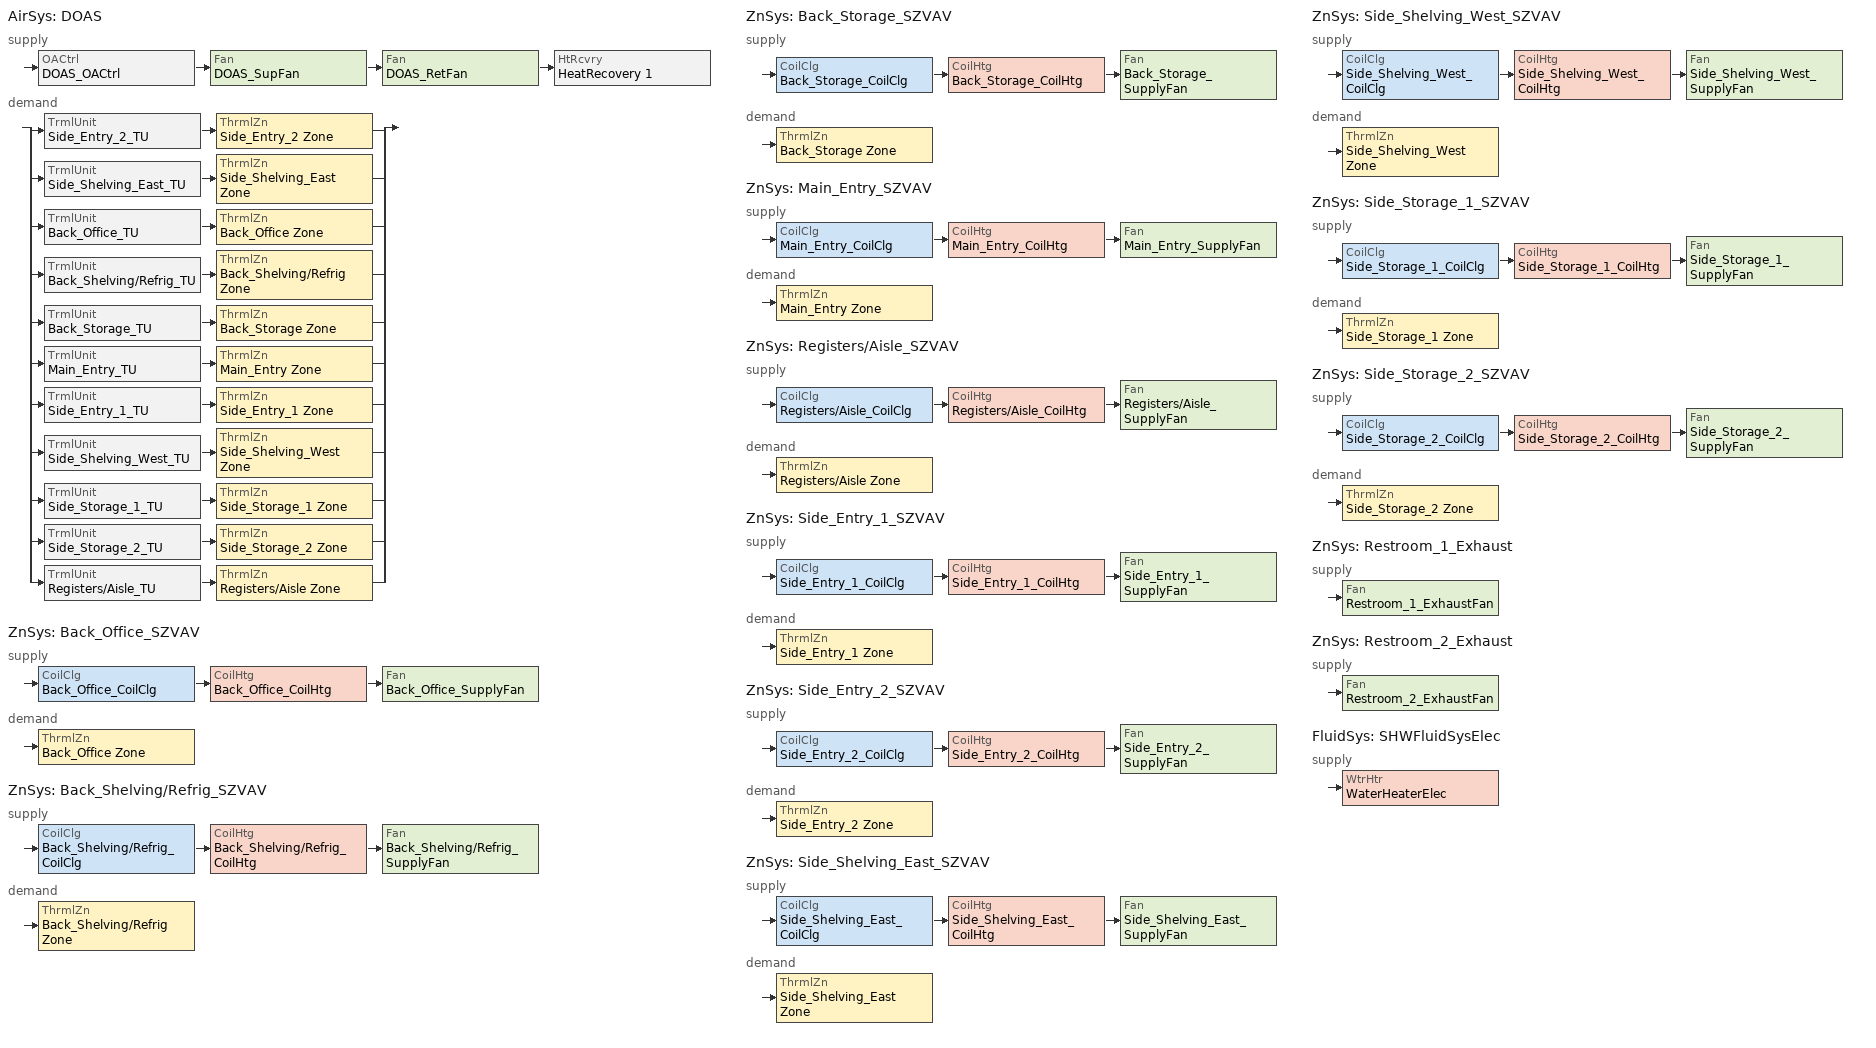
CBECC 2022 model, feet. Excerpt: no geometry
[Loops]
AirSys 'DOAS'
 supply: OACtrl 'DOAS_OACtrl' > Fan 'DOAS_SupFan' > Fan 'DOAS_RetFan' > HtRcvry 'HeatRecovery 1'
 demand: split
  | TrmlUnit 'Side_Entry_2_TU' > ThrmlZn 'Side_Entry_2 Zone'
  | TrmlUnit 'Side_Shelving_East_TU' > ThrmlZn 'Side_Shelving_East Zone'
  | TrmlUnit 'Back_Office_TU' > ThrmlZn 'Back_Office Zone'
  | TrmlUnit 'Back_Shelving/Refrig_TU' > ThrmlZn 'Back_Shelving/Refrig Zone'
  | TrmlUnit 'Back_Storage_TU' > ThrmlZn 'Back_Storage Zone'
  | TrmlUnit 'Main_Entry_TU' > ThrmlZn 'Main_Entry Zone'
  | TrmlUnit 'Side_Entry_1_TU' > ThrmlZn 'Side_Entry_1 Zone'
  | TrmlUnit 'Side_Shelving_West_TU' > ThrmlZn 'Side_Shelving_West Zone'
  | TrmlUnit 'Side_Storage_1_TU' > ThrmlZn 'Side_Storage_1 Zone'
  | TrmlUnit 'Side_Storage_2_TU' > ThrmlZn 'Side_Storage_2 Zone'
  | TrmlUnit 'Registers/Aisle_TU' > ThrmlZn 'Registers/Aisle Zone'
ZnSys 'Back_Office_SZVAV'
 supply: CoilClg 'Back_Office_CoilClg' > CoilHtg 'Back_Office_CoilHtg' > Fan 'Back_Office_SupplyFan'
 demand: ThrmlZn 'Back_Office Zone'
ZnSys 'Back_Shelving/Refrig_SZVAV'
 supply: CoilClg 'Back_Shelving/Refrig_CoilClg' > CoilHtg 'Back_Shelving/Refrig_CoilHtg' > Fan 'Back_Shelving/Refrig_SupplyFan'
 demand: ThrmlZn 'Back_Shelving/Refrig Zone'
ZnSys 'Back_Storage_SZVAV'
 supply: CoilClg 'Back_Storage_CoilClg' > CoilHtg 'Back_Storage_CoilHtg' > Fan 'Back_Storage_SupplyFan'
 demand: ThrmlZn 'Back_Storage Zone'
ZnSys 'Main_Entry_SZVAV'
 supply: CoilClg 'Main_Entry_CoilClg' > CoilHtg 'Main_Entry_CoilHtg' > Fan 'Main_Entry_SupplyFan'
 demand: ThrmlZn 'Main_Entry Zone'
ZnSys 'Registers/Aisle_SZVAV'
 supply: CoilClg 'Registers/Aisle_CoilClg' > CoilHtg 'Registers/Aisle_CoilHtg' > Fan 'Registers/Aisle_SupplyFan'
 demand: ThrmlZn 'Registers/Aisle Zone'
ZnSys 'Side_Entry_1_SZVAV'
 supply: CoilClg 'Side_Entry_1_CoilClg' > CoilHtg 'Side_Entry_1_CoilHtg' > Fan 'Side_Entry_1_SupplyFan'
 demand: ThrmlZn 'Side_Entry_1 Zone'
ZnSys 'Side_Entry_2_SZVAV'
 supply: CoilClg 'Side_Entry_2_CoilClg' > CoilHtg 'Side_Entry_2_CoilHtg' > Fan 'Side_Entry_2_SupplyFan'
 demand: ThrmlZn 'Side_Entry_2 Zone'
ZnSys 'Side_Shelving_East_SZVAV'
 supply: CoilClg 'Side_Shelving_East_CoilClg' > CoilHtg 'Side_Shelving_East_CoilHtg' > Fan 'Side_Shelving_East_SupplyFan'
 demand: ThrmlZn 'Side_Shelving_East Zone'
ZnSys 'Side_Shelving_West_SZVAV'
 supply: CoilClg 'Side_Shelving_West_CoilClg' > CoilHtg 'Side_Shelving_West_CoilHtg' > Fan 'Side_Shelving_West_SupplyFan'
 demand: ThrmlZn 'Side_Shelving_West Zone'
ZnSys 'Side_Storage_1_SZVAV'
 supply: CoilClg 'Side_Storage_1_CoilClg' > CoilHtg 'Side_Storage_1_CoilHtg' > Fan 'Side_Storage_1_SupplyFan'
 demand: ThrmlZn 'Side_Storage_1 Zone'
ZnSys 'Side_Storage_2_SZVAV'
 supply: CoilClg 'Side_Storage_2_CoilClg' > CoilHtg 'Side_Storage_2_CoilHtg' > Fan 'Side_Storage_2_SupplyFan'
 demand: ThrmlZn 'Side_Storage_2 Zone'
ZnSys 'Restroom_1_Exhaust'
 supply: Fan 'Restroom_1_ExhaustFan'
ZnSys 'Restroom_2_Exhaust'
 supply: Fan 'Restroom_2_ExhaustFan'
FluidSys 'SHWFluidSysElec'
 supply: WtrHtr 'WaterHeaterElec'
[AirSys]
DOAS: Type=DOASVAV; CtrlSysType=DDCToZone; ClgCtrl=NoSATControl
[AirSeg] Sys=DOAS
Name | Type
DOAS_AirSeg-Supply | Supply
DOAS_AirSeg-Relief
[Fan]
Name | Sys | CtrlMthd | PwrIdx
DOAS_SupFan | DOAS | VariableSpeedDrive | 0.55
DOAS_RetFan | DOAS | VariableSpeedDrive | 0.25
Back_Office_SupplyFan | Back_Office_SZVAV |  | 0.6
Back_Shelving/Refrig_SupplyFan | Back_Shelving/Refrig_SZVAV |  | 0.6
Back_Storage_SupplyFan | Back_Storage_SZVAV |  | 0.6
Main_Entry_SupplyFan | Main_Entry_SZVAV |  | 0.6
Registers/Aisle_SupplyFan | Registers/Aisle_SZVAV |  | 0.6
Side_Entry_1_SupplyFan | Side_Entry_1_SZVAV |  | 0.6
Side_Entry_2_SupplyFan | Side_Entry_2_SZVAV |  | 0.6
Side_Shelving_East_SupplyFan | Side_Shelving_East_SZVAV |  | 0.6
Side_Shelving_West_SupplyFan | Side_Shelving_West_SZVAV |  | 0.6
Side_Storage_1_SupplyFan | Side_Storage_1_SZVAV |  | 0.6
Side_Storage_2_SupplyFan | Side_Storage_2_SZVAV |  | 0.6
Restroom_1_ExhaustFan | Restroom_1_Exhaust
Restroom_2_ExhaustFan | Restroom_2_Exhaust
[OACtrl]
DOAS_OACtrl: Sys=DOAS
[HtRcvry]
HeatRecovery 1: Sys=DOAS; HtgSensEff100=0.72; HtgSensEff75=0.72; ClgSensEff100=0.72; ClgSensEff75=0.72; TempCtrl=Fixed; FixedSupTemp=60
[TrmlUnit] Sys=DOAS; Type=VAVNoReheatBox; PriAirSegRef=DOAS_AirSeg-Supply
Name | ZnServedRef
Side_Entry_2_TU | Side_Entry_2 Zone
Side_Shelving_East_TU | Side_Shelving_East Zone
Back_Office_TU | Back_Office Zone
Back_Shelving/Refrig_TU | Back_Shelving/Refrig Zone
Back_Storage_TU | Back_Storage Zone
Main_Entry_TU | Main_Entry Zone
Side_Entry_1_TU | Side_Entry_1 Zone
Side_Shelving_West_TU | Side_Shelving_West Zone
Side_Storage_1_TU | Side_Storage_1 Zone
Side_Storage_2_TU | Side_Storage_2 Zone
Registers/Aisle_TU | Registers/Aisle Zone
[ZnSys]
Name | Type | Cnt | AirFlowPerSqFt
Back_Office_SZVAV; Side_Storage_2_SZVAV | SZAC
Back_Shelving/Refrig_SZVAV; Registers/Aisle_SZVAV | SZAC | 8
Back_Storage_SZVAV; Side_Shelving_East_SZVAV; Side_Shelving_West_SZVAV | SZAC | 4
Main_Entry_SZVAV; Side_Entry_1_SZVAV; Side_Entry_2_SZVAV | SZAC | 2 | 0.8
Side_Storage_1_SZVAV | SZAC | 2
Restroom_1_Exhaust; Restroom_2_Exhaust | Exhaust
[CoilClg] Type=DirectExpansion
Name | Sys
Back_Office_CoilClg | Back_Office_SZVAV
Back_Shelving/Refrig_CoilClg | Back_Shelving/Refrig_SZVAV
Back_Storage_CoilClg | Back_Storage_SZVAV
Main_Entry_CoilClg | Main_Entry_SZVAV
Registers/Aisle_CoilClg | Registers/Aisle_SZVAV
Side_Entry_1_CoilClg | Side_Entry_1_SZVAV
Side_Entry_2_CoilClg | Side_Entry_2_SZVAV
Side_Shelving_East_CoilClg | Side_Shelving_East_SZVAV
Side_Shelving_West_CoilClg | Side_Shelving_West_SZVAV
Side_Storage_1_CoilClg | Side_Storage_1_SZVAV
Side_Storage_2_CoilClg | Side_Storage_2_SZVAV
[CoilHtg] Type=Furnace
Name | Sys
Back_Office_CoilHtg | Back_Office_SZVAV
Back_Shelving/Refrig_CoilHtg | Back_Shelving/Refrig_SZVAV
Back_Storage_CoilHtg | Back_Storage_SZVAV
Main_Entry_CoilHtg | Main_Entry_SZVAV
Registers/Aisle_CoilHtg | Registers/Aisle_SZVAV
Side_Entry_1_CoilHtg | Side_Entry_1_SZVAV
Side_Entry_2_CoilHtg | Side_Entry_2_SZVAV
Side_Shelving_East_CoilHtg | Side_Shelving_East_SZVAV
Side_Shelving_West_CoilHtg | Side_Shelving_West_SZVAV
Side_Storage_1_CoilHtg | Side_Storage_1_SZVAV
Side_Storage_2_CoilHtg | Side_Storage_2_SZVAV
[FluidSys]
SHWFluidSysElec: Type=ServiceHotWater
[FluidSeg] Sys=SHWFluidSysElec
Name | Type | Src
SHWSupplyElec | PrimarySupply
SHWMakeupElec | MakeupFluid | MunicipalWater
[WtrHtr]
WaterHeaterElec: Sys=SHWFluidSysElec; FluidSegOutRef=SHWSupplyElec; FluidSegMakeupRef=SHWMakeupElec; FuelSrc=Electricity
